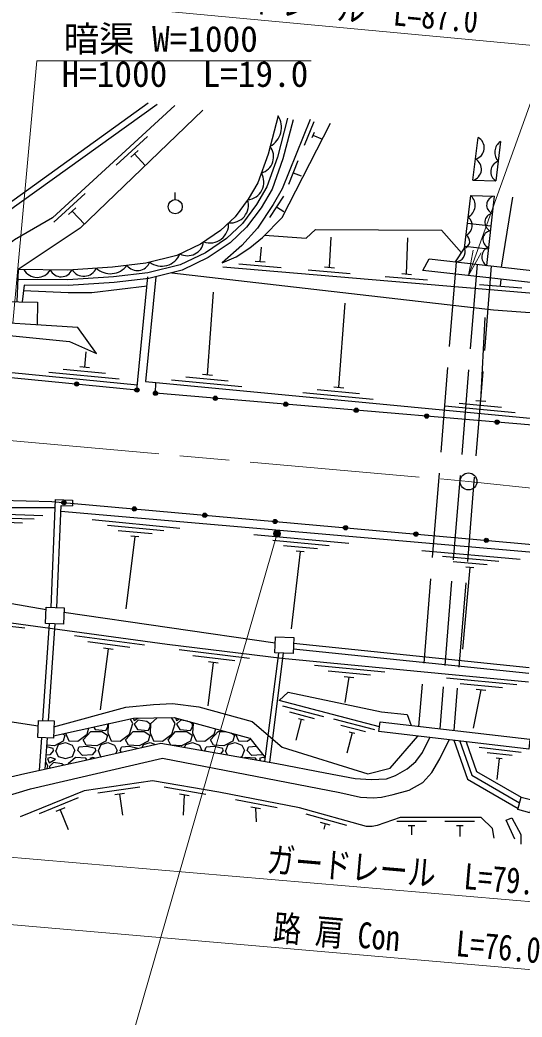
# Model space of a CAD drawing. Units: millimetres at full size, sheet at 1:1000; details may follow other scales. Extents: x 40000 to 680000, y 20000 to 380000.
# Drawn here: x 434786 to 470304, y 248133 to 318730 of the extents above; entities that cross this region are included whole.
import ezdxf
from ezdxf.enums import TextEntityAlignment as Align

# ---------------------------------------------------------------- set-up
doc = ezdxf.new("R2010")
doc.units = ezdxf.units.MM
doc.header["$LTSCALE"] = 1000
doc.linetypes.add('CHAIN', pattern=[18.5, 12, -1.5, 3.5, -1.5])
doc.linetypes.add('DASHED', pattern=[7.5, 6, -1.5])
for name, color, linetype, lineweight in [('M-BGD', 7, 'Continuous', 25), ('M-BMK', 2, 'CHAIN', 13), ('M-BMK-SRVR', 3, 'Continuous', 25), ('M-STR-HTXT', 7, 'Continuous', 13)]:
    doc.layers.add(name, color=color, linetype=linetype, lineweight=lineweight)
doc.styles.add('ＭＳ ゴシック', font='')
doc.styles.get('ＭＳ ゴシック').set_extended_font_data('MS Gothic')

# ---------------------------------------------------------------- blocks, each defined once
blk = doc.blocks.new('open_arrow')
at = {"color": 0, "linetype": 'Continuous', "lineweight": -2}
blk.add_lwpolyline([(7.5, 1.25), (0, 0), (7.5, -1.25)], dxfattribs=at)

msp = doc.modelspace()

# ---------------------------------------------------------------- hatches: boundary and pattern name
at = {"layer": 'M-BGD'}
for points in [[(438648, 292965, -1), (438946, 292936, -1)], [(442909, 292542, -1), (443208, 292513, -1)], [(444522, 292289, -1), (444224, 292321, -1)], [(448759, 291933, -1), (448460, 291958, -1)], [(453741, 291510, -1), (453442, 291536, -1)], [(458724, 291088, -1), (458425, 291113, -1)], [(463706, 290665, -1), (463407, 290691, -1)], [(468688, 290243, -1), (468389, 290268, -1)], [(437747, 284566, -1), (438046, 284540, -1)], [(442727, 284121, -1), (443026, 284095, -1)], [(447708, 283677, -1), (448006, 283650, -1)], [(452688, 283232, -1), (452987, 283205, -1)], [(457668, 282787, -1), (457967, 282760, -1)], [(462648, 282342, -1), (462947, 282316, -1)], [(467628, 281897, -1), (467927, 281871, -1)]]:
    msp.add_hatch(color=256, dxfattribs=at).paths.add_polyline_path(points)
at = {"layer": 'M-STR-HTXT'}
msp.add_hatch(color=256, dxfattribs=at).paths.add_polyline_path([(452750, 282243, -1), (453193, 282474, -1)])

# ---------------------------------------------------------------- linework, layer by layer
at = {"layer": 'M-BGD'}
for p, q in [((455575, 311515), (454898, 309846)), ((455593, 310763), (455436, 310373)), ((443803, 310477), (441591, 308451)), ((455514, 310568), (456180, 310298)), ((466825, 307376), (467198, 310405)), ((468776, 310117), (468459, 307328)), ((443158, 309479), (442641, 309006)), ((442899, 309243), (443654, 308418)), ((454452, 308744), (453775, 307076)), ((454113, 307910), (454670, 307685)), ((466825, 307376), (468459, 307328)), ((439389, 306434), (437176, 304408)), ((445772, 306008), (445772, 306508)), ((453434, 306257), (452448, 304751)), ((466692, 306292), (468326, 306244)), ((468336, 306244), (467779, 301352)), ((469620, 306179), (468832, 301233)), ((438743, 305436), (438227, 304964)), ((438485, 305200), (439342, 304265)), ((452941, 305504), (453443, 305176)), ((466451, 304338), (468098, 304151)), ((456686, 301209), (456813, 303350)), ((462142, 300745), (462223, 303314)), ((451785, 301625), (451872, 302651)), ((466251, 302718), (467913, 302529)), ((450265, 301453), (453254, 301199)), ((451436, 301654), (452133, 301595)), ((455166, 301037), (458155, 300783)), ((456337, 301238), (457035, 301179)), ((461794, 300775), (462491, 300716)), ((443058, 292528), (443844, 300537)), ((460622, 300573), (463612, 300320)), ((468783, 299881), (468826, 300380)), ((435073, 299959), (434943, 298769)), ((448048, 293608), (448476, 299466)), ((467289, 300008), (470278, 299754)), ((457344, 292721), (457800, 298685)), ((467386, 291762), (467704, 297654)), ((439364, 294156), (439469, 295220)), ((423868, 294410), (443059, 292534)), ((436818, 293803), (441794, 293315)), ((437842, 294004), (440828, 293711)), ((439016, 294191), (439713, 294122)), ((445502, 293248), (450480, 292773)), ((446526, 293452), (449513, 293167)), ((447700, 293641), (448396, 293575)), ((454798, 292361), (459775, 291886)), ((455822, 292565), (458808, 292280)), ((456995, 292754), (457692, 292687)), ((465864, 291606), (468850, 291321)), ((467037, 291795), (467734, 291729)), ((464840, 291402), (469817, 290927)), ((438510, 284720), (438494, 284320)), ((431184, 283828), (436407, 283654)), ((437673, 283953), (472534, 280930)), ((435784, 283375), (431787, 283507)), ((434975, 283101), (432576, 283181)), ((439884, 283352), (446102, 282753)), ((444955, 282562), (440973, 282946)), ((444130, 282340), (441741, 282570)), ((442907, 282157), (442287, 277045)), ((443185, 282130), (442628, 282184)), ((451334, 282307), (458041, 281676)), ((456651, 281506), (452668, 281880)), ((455826, 281282), (453437, 281507)), ((454603, 281096), (453973, 275614)), ((454882, 281070), (454324, 281122)), ((463210, 281162), (470160, 280556)), ((468652, 280387), (464667, 280734)), ((467829, 280157), (465438, 280366)), ((466607, 279963), (466103, 274186)), ((466886, 279938), (466328, 279987)), ((433660, 277497), (436642, 276982)), ((437900, 276800), (452848, 274628)), ((435137, 275656), (430166, 276201)), ((436408, 269120), (436870, 275989)), ((436808, 269108), (437270, 275973)), ((443595, 274457), (438640, 275128)), ((442564, 274294), (439591, 274696)), ((441037, 274198), (440451, 269874)), ((441384, 274151), (440690, 274245)), ((451015, 273527), (446052, 274135)), ((454127, 274203), (470784, 272479)), ((454143, 274603), (470800, 272879)), ((449986, 273351), (447008, 273716)), ((448461, 273236), (448084, 270162)), ((448808, 273193), (448113, 273278)), ((453068, 273904), (452092, 266233)), ((453414, 273890), (452448, 266170)), ((460605, 272547), (455628, 273024)), ((459581, 272344), (456595, 272630)), ((458408, 272155), (457711, 272222)), ((458060, 272188), (457768, 270408)), ((469942, 271652), (464965, 272129)), ((468918, 271449), (465932, 271735)), ((467396, 271293), (466837, 268581)), ((467745, 271260), (467048, 271326)), ((456287, 269398), (453384, 270155)), ((455631, 269259), (453889, 269713)), ((442770, 268920), (442577, 269236)), ((442798, 269285), (442860, 269130)), ((442860, 269130), (443134, 269295)), ((443160, 269160), (442860, 268860)), ((443760, 269070), (443160, 269160)), ((444000, 268860), (443760, 269070)), ((444503, 269322), (444030, 268890)), ((445770, 268920), (445512, 269342)), ((445783, 269323), (445860, 269130)), ((445860, 269130), (446057, 269248)), ((446160, 269160), (445860, 268860)), ((446649, 269087), (446160, 269160)), ((447000, 268860), (446783, 269050)), ((454685, 269196), (454306, 267744)), ((454888, 269143), (454481, 269249)), ((459883, 268461), (456980, 269217)), ((439260, 267750), (439800, 268350)), ((439530, 268170), (439668, 268600)), ((439800, 268350), (440580, 268350)), ((439987, 268670), (440100, 268500)), ((440100, 268500), (440850, 268410)), ((440580, 268350), (440970, 268080)), ((440850, 268410), (441000, 268680)), ((441000, 268860), (440971, 268885)), ((441030, 268890), (441000, 268260)), ((441000, 268680), (441000, 268860)), ((441042, 268901), (441030, 268890)), ((442260, 267750), (442800, 268350)), ((442530, 268170), (442770, 268920)), ((442800, 268350), (443580, 268350)), ((442860, 268860), (443100, 268500)), ((443100, 268500), (443850, 268410)), ((443580, 268350), (443970, 268080)), ((443850, 268410), (444000, 268680)), ((444030, 268890), (444000, 268260)), ((444000, 268680), (444000, 268860)), ((445260, 267750), (445800, 268350)), ((445530, 268170), (445770, 268920)), ((445800, 268350), (446580, 268350)), ((445860, 268860), (446100, 268500)), ((446100, 268500), (446850, 268410)), ((446580, 268350), (446970, 268080)), ((446850, 268410), (447000, 268680)), ((447030, 268890), (447000, 268260)), ((447000, 268680), (447000, 268860)), ((447108, 268961), (447030, 268890)), ((448260, 267750), (448800, 268350)), ((448530, 268170), (448649, 268542)), ((448800, 268350), (449352, 268350)), ((459227, 268322), (457485, 268776)), ((458483, 268205), (458077, 268311)), ((436171, 265604), (436327, 267912)), ((436578, 265693), (436727, 267900)), ((437850, 267660), (437220, 267330)), ((437520, 267420), (438000, 267570)), ((437806, 268193), (437970, 268080)), ((437970, 268080), (437850, 267660)), ((438000, 267570), (438480, 267390)), ((438009, 268238), (438240, 267690)), ((438240, 267690), (438870, 267660)), ((438870, 267660), (439530, 268170)), ((439470, 267390), (439260, 267750)), ((440850, 267660), (440220, 267330)), ((440520, 267420), (441000, 267570)), ((440970, 268080), (440850, 267660)), ((441000, 268260), (441240, 267690)), ((441000, 267570), (441480, 267390)), ((441240, 267690), (441870, 267660)), ((441870, 267660), (442530, 268170)), ((442470, 267390), (442260, 267750)), ((443850, 267660), (443220, 267330)), ((443520, 267420), (444000, 267570)), ((443970, 268080), (443850, 267660)), ((444000, 268260), (444240, 267690)), ((444000, 267570), (444368, 267432)), ((444240, 267690), (444870, 267660)), ((444870, 267660), (445530, 268170)), ((445469, 267391), (445260, 267750)), ((446850, 267660), (446220, 267330)), ((446520, 267420), (447000, 267570)), ((446970, 268080), (446850, 267660)), ((447000, 268260), (447240, 267690)), ((447000, 267570), (447480, 267390)), ((447240, 267690), (447870, 267660)), ((447870, 267660), (448530, 268170)), ((448470, 267390), (448260, 267750)), ((449850, 267660), (449220, 267330)), ((449520, 267420), (450000, 267570)), ((449728, 268248), (449970, 268080)), ((449970, 268080), (449850, 267660)), ((450000, 267570), (450480, 267390)), ((450041, 268162), (450240, 267690)), ((450240, 267690), (450870, 267660)), ((450870, 267660), (451093, 267832)), ((458280, 268258), (457902, 266807)), ((437130, 267150), (436684, 267262)), ((437220, 267330), (436691, 267372)), ((437160, 267000), (436890, 266700)), ((437160, 267000), (437130, 267150)), ((437310, 267000), (437490, 266580)), ((437340, 267000), (437520, 267420)), ((438480, 267390), (438660, 267000)), ((438510, 266580), (438660, 267000)), ((438870, 267000), (438960, 267240)), ((439200, 266640), (438870, 267000)), ((439530, 267300), (438960, 267240)), ((440220, 267330), (439470, 267390)), ((440130, 267150), (439530, 267300)), ((440160, 267000), (439890, 266700)), ((440160, 267000), (440130, 267150)), ((440310, 267000), (440490, 266580)), ((440340, 267000), (440520, 267420)), ((441480, 267390), (441660, 267000)), ((441590, 266805), (441660, 267000)), ((441870, 267000), (441960, 267240)), ((441970, 266891), (441870, 267000)), ((442530, 267300), (441960, 267240)), ((443220, 267330), (442470, 267390)), ((443125, 267151), (442530, 267300)), ((443435, 267221), (443520, 267420)), ((446220, 267330), (445479, 267389)), ((446435, 267222), (446520, 267420)), ((447480, 267390), (447656, 267009)), ((447870, 267000), (447960, 267240)), ((447902, 266966), (447870, 267000)), ((448530, 267300), (447960, 267240)), ((449220, 267330), (448470, 267390)), ((449130, 267150), (448530, 267300)), ((449160, 267000), (448962, 266780)), ((449160, 267000), (449130, 267150)), ((449310, 267000), (449440, 266697)), ((449340, 267000), (449520, 267420)), ((450480, 267390), (450660, 267000)), ((450510, 266580), (450660, 267000)), ((450870, 267000), (450960, 267240)), ((451200, 266640), (450870, 267000)), ((451508, 267298), (450960, 267240)), ((470247, 266871), (467267, 267216)), ((436770, 265920), (436611, 266180)), ((436890, 266700), (436645, 266679)), ((436950, 266520), (436740, 266430)), ((436740, 266430), (436860, 266130)), ((436860, 266130), (437310, 266400)), ((437160, 266160), (436860, 265860)), ((437310, 266400), (436950, 266520)), ((437760, 266070), (437160, 266160)), ((437490, 266580), (438000, 266430)), ((438000, 266430), (438510, 266580)), ((438720, 266520), (438206, 266050)), ((439440, 266460), (438720, 266520)), ((439890, 266700), (439200, 266640)), ((439515, 266337), (439440, 266460)), ((439950, 266520), (439740, 266430)), ((439740, 266430), (439755, 266391)), ((440102, 266469), (439950, 266520)), ((440490, 266580), (440534, 266567)), ((450359, 266536), (450510, 266580)), ((450720, 266520), (450676, 266480)), ((451440, 266460), (450720, 266520)), ((451890, 266700), (451200, 266640)), ((451517, 266333), (451440, 266460)), ((451950, 266520), (451740, 266430)), ((451740, 266430), (451798, 266284)), ((451934, 266749), (451890, 266700)), ((452122, 266463), (451950, 266520)), ((452045, 266241), (452098, 266273)), ((469617, 266642), (467829, 266849)), ((468897, 266423), (468480, 266471)), ((468688, 266447), (468516, 264957)), ((436707, 265722), (436770, 265920)), ((436860, 265860), (436921, 265769)), ((437867, 265976), (437760, 266070)), ((443274, 264419), (440306, 263987)), ((447942, 263900), (444985, 264408)), ((438914, 263656), (436136, 262523)), ((442180, 263957), (441487, 263856)), ((441833, 263906), (442049, 262422)), ((446758, 263799), (446068, 263917)), ((446413, 263858), (446343, 262427)), ((452986, 262943), (450040, 263513)), ((437962, 262944), (437314, 262680)), ((437638, 262812), (438204, 261423)), ((451800, 262867), (451112, 263000)), ((451456, 262933), (451502, 261946)), ((457914, 261698), (455024, 262503)), ((463536, 261969), (461436, 261969)), ((466951, 261969), (464851, 261969)), ((456725, 261718), (456051, 261906)), ((456388, 261812), (456286, 261446)), ((462731, 261669), (462241, 261669)), ((462486, 261669), (462486, 261044)), ((466146, 261669), (465656, 261669)), ((465901, 261669), (465901, 260919))]:
    msp.add_line(p, q, dxfattribs=at)
at = {"layer": 'M-BGD', "linetype": 'DASHED'}
for p, q in [((465634, 301596), (462990, 268711)), ((467125, 301427), (464481, 268538)), ((468120, 301314), (465475, 268423))]:
    msp.add_line(p, q, dxfattribs=at)
at = {"layer": 'M-BGD'}
for points in [[(443850, 312831), (431047, 303608), (429860, 302719), (428546, 301602), (427537, 300617), (426131, 298821), (423868, 294410)], [(444497, 312754), (430704, 302854), (429804, 302060), (428948, 301225), (427937, 300083), (427186, 299014), (425961, 297006), (424711, 294327)], [(445752, 312669), (437082, 304729), (434406, 303161), (430955, 300430), (428510, 298628), (427420, 297622), (426741, 296861), (425716, 295511), (425289, 294633), (443094, 292886)], [(447728, 312342), (439051, 303984), (434666, 301064), (434560, 298774)], [(453722, 311770), (453008, 309015), (452254, 306911), (451520, 305652), (450523, 304324), (449407, 303267), (447901, 302248), (446120, 301392), (443826, 300818), (441406, 300533), (438183, 300325), (434634, 300364)], [(453044, 311945), (452339, 309221), (451616, 307208), (450935, 306039), (449999, 304792), (448967, 303815), (447552, 302857), (445881, 302054), (443700, 301508), (441342, 301230), (438165, 301025), (434666, 301064)], [(454109, 311669), (453391, 308897), (452618, 306742), (451853, 305430), (450823, 304057), (449658, 302954), (448101, 301900), (446256, 301014), (443899, 300424), (441442, 300134), (438194, 299925), (435073, 299959)], [(455322, 311690), (453326, 306766), (452690, 305669), (451593, 303995), (450492, 302759), (449081, 301525), (450082, 301949), (451044, 302584), (451933, 303337), (453332, 304747), (456756, 311421)], [(444409, 300552), (443674, 293121), (509204, 286866), (511717, 293748), (511916, 295015), (511957, 296102), (511929, 297174), (511763, 298206), (511404, 299330), (510850, 300445), (510339, 301220), (509601, 302199), (507760, 301602), (503785, 303143), (499736, 307409)], [(445520, 300829), (468286, 298210), (486373, 296890), (504110, 295902), (505307, 300437), (504406, 300675), (503295, 296920), (485596, 297700), (482113, 297939), (475008, 298781), (474079, 299797), (474511, 300258), (481859, 300163), (499605, 300086), (499445, 300517), (495423, 307763)], [(465601, 301600), (466233, 302568), (466692, 306292)], [(452092, 303498), (455038, 303271), (455691, 303890), (464618, 303836), (466014, 302232)], [(474085, 299791), (463293, 300999), (463728, 301813), (473704, 300678), (499445, 300517)], [(449139, 301247), (473048, 299218), (473561, 299849)], [(435031, 299574), (438202, 299437), (439873, 299437), (443782, 299900)], [(433362, 297307), (433384, 298791), (436034, 298753), (436011, 297141)], [(429538, 296843), (438285, 295956), (440210, 295107), (438875, 296961), (430671, 297476)], [(510912, 285932), (481046, 289194), (444373, 292305), (444396, 293053)], [(422947, 284038), (429758, 284817), (437040, 284629), (474478, 281286), (480114, 280674), (499672, 278626), (502144, 277438)], [(436988, 277139), (437307, 284770), (438510, 284720)], [(431592, 278226), (424132, 278395), (413056, 281017), (418050, 282251), (421934, 283531), (429814, 284220), (437283, 284203)], [(437388, 277123), (437690, 284354), (438494, 284320)], [(406208, 278542), (408525, 280510), (410069, 280472), (410733, 280249), (411285, 279950), (411988, 279493), (423428, 277240), (433101, 276181), (445200, 274542), (453311, 273547), (470759, 271875)], [(436083, 268740), (429277, 269761), (425579, 269507), (424701, 269424), (424066, 269424), (422845, 269556), (409948, 271384), (409236, 271485), (407753, 273211), (407319, 273311)], [(460217, 268684), (453114, 270535), (453760, 271144), (460353, 269741), (462177, 269561), (462456, 268773)], [(437188, 268686), (442273, 270085), (444236, 270263), (445576, 270323), (447445, 270095), (451219, 269065), (453336, 267245), (459396, 265343), (460980, 265757), (462935, 268020)], [(437169, 268054), (442814, 269288), (445697, 269346), (451050, 267887), (452127, 266501)], [(429820, 262560), (435528, 264281), (444860, 266454), (457424, 264032), (458879, 263709), (459771, 263651), (460363, 263712), (461190, 263885), (462311, 264199), (463281, 264731), (463925, 265449), (464491, 266412), (465139, 267764)], [(430472, 264302), (435121, 265374), (439548, 266345), (444747, 267517), (452967, 266080), (456385, 265435), (458501, 265032), (459635, 264960), (460720, 265009), (461352, 265226), (462171, 265697), (462781, 266221), (463262, 266862), (463778, 267922)], [(465468, 267726), (466434, 264976), (470023, 262905)], [(465910, 267675), (466762, 265248), (470128, 263306)], [(466352, 267624), (467090, 265521), (470233, 263707)], [(468342, 260809), (468211, 261474), (467416, 262269), (461689, 262269), (460055, 261690), (459710, 261624), (459296, 261624), (454566, 262942), (448861, 264046), (444168, 264852), (439326, 264148), (434795, 262301)], [(469791, 260724), (469187, 262063), (469577, 262239), (470208, 261047), (470208, 260362)]]:
    msp.add_lwpolyline(points, dxfattribs=at)
for points in [[(436649, 277153), (437912, 277102), (437865, 275948), (436602, 276000)], [(452865, 275056), (454160, 275004), (454113, 273862), (452819, 273915)], [(436095, 269130), (437201, 269096), (437163, 267886), (436057, 267920)], [(460256, 269028), (470864, 267799), (470785, 267110), (460177, 268339)], [(470233, 263707), (471100, 263479), (470867, 262592), (470001, 262820)]]:
    msp.add_lwpolyline(points, close=True, dxfattribs=at)
for centre, radius in [((445772, 305508), 500), ((438797, 292951), 150), ((443058, 292528), 150), ((444373, 292305), 150), ((448610, 291946), 150), ((453592, 291523), 150), ((458574, 291101), 150), ((463556, 290678), 150), ((468538, 290255), 150), ((437897, 284553), 150), ((442877, 284108), 150), ((447857, 283663), 150), ((452837, 283219), 150), ((457817, 282774), 150), ((462798, 282329), 150), ((467778, 281884), 150)]:
    msp.add_circle(centre, radius, dxfattribs=at)
for centre, radius, start, end in [((451790, 311118), 1502, 297.53698, 33.4174), ((466814, 309684), 817, 283.99774, 61.95903), ((469290, 309352), 921, 123.87416, 223.1462), ((451523, 309052), 1209, 286.2573, 37.31333), ((466609, 308172), 824, 285.17818, 60.7786), ((468863, 307988), 774, 108.48751, 238.53285), ((450778, 307247), 1261, 275.55261, 30.73277), ((449682, 305630), 1271, 264.0383, 16.54012), ((466026, 305602), 959, 299.89573, 46.06105), ((468429, 305624), 629, 99.45049, 248.52736), ((468324, 304396), 654, 101.06044, 245.95992), ((448210, 304283), 1342, 251.30124, 3.58913), ((466039, 304181), 751, 294.2237, 51.73308), ((468139, 303197), 607, 97.69367, 249.32668), ((446629, 303200), 1166, 243.09107, 350.71473), ((466096, 303056), 507, 285.65432, 60.30245), ((444807, 302697), 1402, 233.18824, 337.45952), ((465573, 302309), 709, 272.24302, 21.50247), ((468184, 301953), 724, 110.98082, 236.03954), ((443097, 301920), 935, 217.57062, 338.35112), ((436005, 301580), 1080, 208.82138, 329.90193), ((437707, 301390), 845, 204.60384, 335.88623), ((439304, 301554), 970, 211.62807, 335.75127), ((441185, 302227), 1464, 227.05793, 323.17007)]:
    msp.add_arc(centre, radius, start, end, dxfattribs=at)
at = {"layer": 'M-BMK'}
msp.add_lwpolyline([(322088, 298889), (466517, 286058), (519610, 280422)], dxfattribs=at)
at = {"layer": 'M-BMK-SRVR'}
msp.add_circle((466517, 286058), 600, dxfattribs=at)
at = {"layer": 'M-STR-HTXT'}
for p, q in [((517805, 312561), (426536, 321090)), ((452971, 282359), (441603, 242854)), ((499629, 253838), (421021, 260567)), ((495941, 249333), (420563, 255841))]:
    msp.add_line(p, q, dxfattribs=at)
for points in [[(466519, 300638), (475571, 325864), (500971, 325864)], [(434276, 297250), (435981, 315824), (455389, 315824)]]:
    msp.add_lwpolyline(points, dxfattribs=at)
msp.add_circle((452971, 282359), 250, dxfattribs=at)

# ---------------------------------------------------------------- block references
at = {"layer": 'M-STR-HTXT', "xscale": 240, "yscale": 240, "rotation": 70.3}
msp.add_blockref('open_arrow', (466519, 300638), dxfattribs=at)

# ---------------------------------------------------------------- texts
at = {"layer": 'M-STR-HTXT', "style": 'ＭＳ ゴシック', "width": 0.8}
for s, rotation, p in [('ガードレール\u3000L=87.0', 354.661, (457095, 318182)), ('ガードレール\u3000L=79.0', 355.107, (462089, 257000)), ('路 肩 Con\u3000\u3000L=76.0', 355.065, (462039, 252208))]:
    msp.add_text(s, height=1833, rotation=rotation, dxfattribs=at).set_placement(p, align=Align.BOTTOM_CENTER)
at = {"layer": 'M-STR-HTXT', "style": 'ＭＳ ゴシック'}
for s, p in [('暗渠 ', (437881, 315924)), ('W=1000', (444131, 315924))]:
    msp.add_text(s, height=1833, dxfattribs=at).set_placement(p, align=Align.BOTTOM_LEFT)
msp.add_text('H=1000  L=19.0', height=1833, dxfattribs=at).set_placement((437729, 315824), align=Align.TOP_LEFT)

doc.saveas('drawing.dxf')
